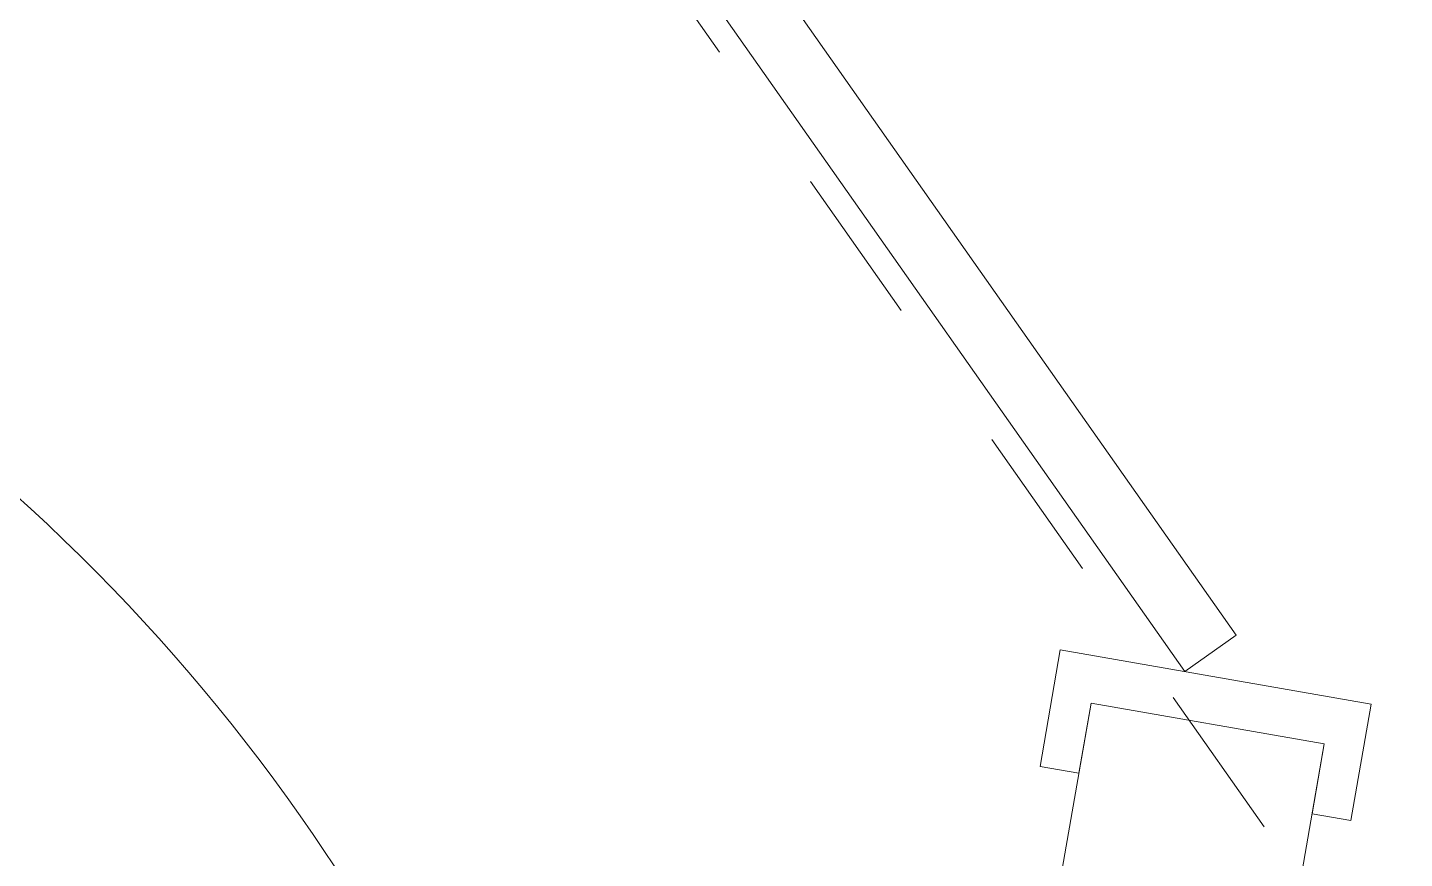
# Model space of a CAD drawing. Extents: x 274235 to 276654, y 142848 to 144425.
# Drawn here: x 276112.977 to 276113.85, y 143194.997 to 143195.524 of the extents above; entities that cross this region are included whole.
import ezdxf

# ---------------------------------------------------------------- set-up
doc = ezdxf.new("R2010")
doc.units = 0
doc.header["$LTSCALE"] = 1.5
doc.linetypes.add('ACM-G-CENTER', pattern=[50.800000000000004, 31.75, -6.350000000000001, 6.350000000000001, -6.350000000000001])
doc.layers.get('0').update_dxf_attribs({"linetype": 'CONTINUOUS', "lineweight": 0})
for name, color, linetype, lineweight in [('_ACM-A-DOOR', 1, 'CONTINUOUS', 5), ('_ACM-A-GRID', 3, 'CONTINUOUS', 5), ('_ACM-A-WALL-FULL', 6, 'CONTINUOUS', 13)]:
    doc.layers.add(name, color=color, linetype=linetype, lineweight=lineweight)

# ---------------------------------------------------------------- blocks, each defined once
blk = doc.blocks.new('ACM_Door-Regular-Single - 1323_1200_ S-2217205-F5_Working')
at = {"layer": '_ACM-A-DOOR'}
blk.add_arc((579.9999999999928, -20.00000000000006), 1200.000000000001, 180.0000000000001, 269.9999999999997, dxfattribs=at)
blk = doc.blocks.new('ACM_Door-Regular-Single-45D - 0923_800_ S-45-2486668-F5_Working')
at = {"layer": '_ACM-A-DOOR'}
for p, q in [((419.9999999999919, 99.99999999999999), (494.9999999999919, 99.99999999999999)), ((419.9999999999896, -99.99999999999999), (419.9999999999919, 99.99999999999999)), ((494.9999999999919, 99.99999999999999), (494.9999999999919, 74.99999999999999)), ((449.9999999999899, 74.99999999999999), (449.9999999999899, -74.99999999999999)), ((494.9999999999919, 74.99999999999999), (449.9999999999899, 74.99999999999999)), ((-193.9090327718665, -577.3404902775944), (391.7157287525134, 8.284271247444705)), ((419.9999999999918, -20.00000000000209), (391.7157287525134, 8.284271247444638)), ((419.9999999999918, -20.00000000000209), (-165.331761003769, -605.3317610044207)), ((449.9999999999905, -74.99999999999999), (494.9999999999938, -74.99999999999999)), ((494.9999999999938, -74.99999999999999), (494.9999999999938, -99.99999999999999)), ((494.9999999999938, -99.99999999999999), (419.9999999999896, -99.99999999999999))]:
    blk.add_line(p, q, dxfattribs=at)
blk = doc.blocks.new('5f0512')
at = {"layer": '_ACM-A-GRID', "linetype": 'ACM-G-CENTER'}
blk.add_line((-165371.2764325532, 52184.48037438304), (-111914.0039246064, -1272.792133573559), dxfattribs=at)
at = {"layer": '_ACM-A-WALL-FULL', "lineweight": 18}
for p, q in [((-149299.9995317707, 36049.99991066963), (-149299.9995317708, 35099.99991066905)), ((-149149.9995317708, 36049.99991066963), (-149299.9995317707, 36049.99991066963)), ((-149149.9995317708, 35762.15916877834), (-149149.9995317708, 36049.99991066963))]:
    blk.add_line(p, q, dxfattribs=at)
at = {"layer": '_ACM-A-DOOR'}
for name, p, rotation in [('ACM_Door-Regular-Single-45D - 0923_800_ S-45-2486668-F5_Working', (-149224.9995317707, 36499.99991066952), 269.9999999999892), ('ACM_Door-Regular-Single - 1323_1200_ S-2217205-F5_Working', (-150049.9995317709, 35024.99991066952), 180)]:
    blk.add_blockref(name, p, dxfattribs=dict(at, rotation=rotation))

msp = doc.modelspace()

# ---------------------------------------------------------------- block references
at = {"xscale": 0.0009999999999999994, "yscale": 0.001, "zscale": 0.001, "rotation": 350.1075696352769}
msp.add_blockref('5f0512', (276254.5380815538, 143133.931731411), dxfattribs=at)

doc.saveas('drawing.dxf')
